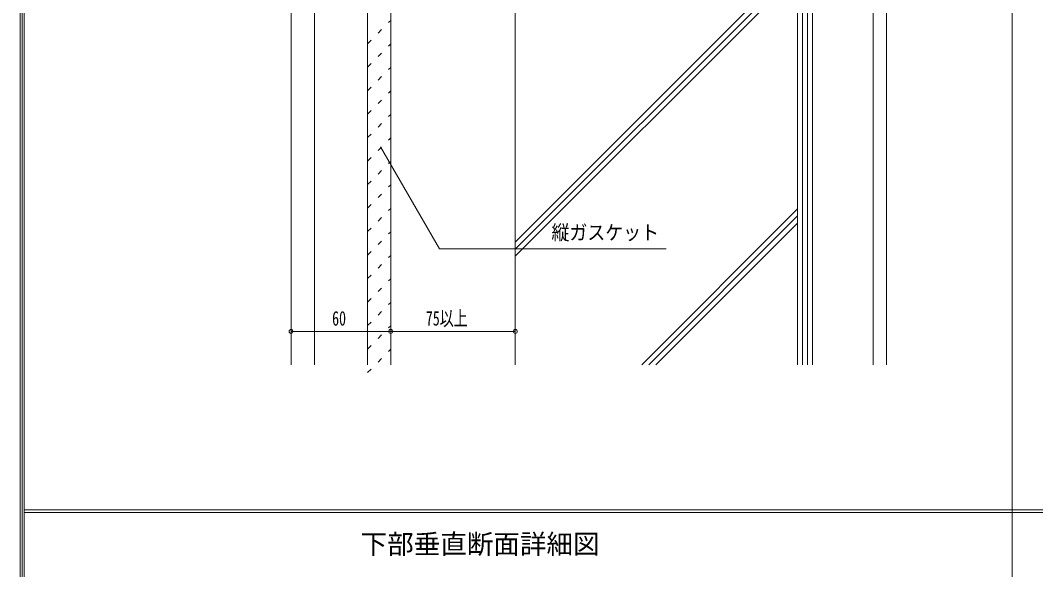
# Model space of a CAD drawing. Units: millimetres, scale not verified. Extents: x -1209 to 1209, y -852 to 852.
# Drawn here: x -1209 to -598, y -10 to 321 of the extents above; entities that cross this region are included whole.
import ezdxf
from ezdxf.enums import TextEntityAlignment as Align

# ---------------------------------------------------------------- set-up
doc = ezdxf.new("R2010")
doc.units = ezdxf.units.MM
doc.header["$LTSCALE"] = 3
doc.linetypes.add('USER1', pattern=[3, 1, -2])
for name, color, linetype, lineweight in [('0-1_0-0WAKU', 7, 'Continuous', 18), ('0-2_0-1AL', 5, 'Continuous', 18), ('0-3_0-2SUNPO', 7, 'Continuous', 18), ('0-6_0-5FUKUSIZA', 3, 'Continuous', 18), ('0-8_0-7KUTAI', 6, 'Continuous', 18)]:
    doc.layers.add(name, color=color, linetype=linetype, lineweight=lineweight)
doc.styles.add('ＭＳ ゴシック', font='')
doc.styles.get('ＭＳ ゴシック').set_extended_font_data('MS Gothic')

msp = doc.modelspace()

# ---------------------------------------------------------------- linework, layer by layer
at = {"layer": '0-1_0-0WAKU'}
for p, q in [((-1209.414, -852.414), (-1209.414, 852.414)), ((-1208.207, -851.207), (-1208.207, 851.207)), ((-1207, -850), (-1207, 850)), ((-612, 850), (-612, -799)), ((-1207, 26.35), (1207, 26.35)), ((-1207, 24.65), (1207, 24.65))]:
    msp.add_line(p, q, dxfattribs=at)
at = {"layer": '0-2_0-1AL'}
for p, q in [((-1046.336, 613.697), (-1046.336, 113.697)), ((-1032.336, 613.697), (-1032.336, 113.697)), ((-1000.337, 613.697), (-1000.337, 113.697)), ((-986.337, 613.697), (-986.337, 113.697))]:
    msp.add_line(p, q, dxfattribs=at)
at = {"layer": '0-3_0-2SUNPO'}
for p in [(-992.508, 244.82), (-820.452, 183.416)]:
    msp.add_line(p, (-957.057, 183.416), dxfattribs=at)
msp.add_lwpolyline([(-1046.336, 133.697), (-986.337, 133.697), (-911.337, 133.697)], dxfattribs=at)
for centre, start, end in [((-1046.336, 133.697), 0, 180), ((-986.336, 133.697), 0, 180), ((-911.336, 133.697), 0, 180), ((-1046.336, 133.697), 180, 0), ((-986.336, 133.697), 180, 0), ((-911.336, 133.697), 180, 0)]:
    msp.add_arc(centre, 1.2, start, end, dxfattribs=at)
at = {"layer": '0-6_0-5FUKUSIZA', "linetype": 'USER1'}
for p, q in [((-1000.337, 306.947), (-986.337, 320.947)), ((-1000.337, 292.805), (-986.337, 306.805)), ((-1000.337, 278.663), (-986.337, 292.663)), ((-1000.337, 264.521), (-986.337, 278.521)), ((-1000.337, 250.379), (-986.337, 264.379)), ((-1000.337, 236.237), (-986.337, 250.237)), ((-1000.337, 222.095), (-986.337, 236.095)), ((-1000.337, 207.952), (-986.337, 221.952)), ((-1000.337, 193.81), (-986.337, 207.81)), ((-1000.337, 179.668), (-986.337, 193.668)), ((-1000.337, 165.526), (-986.337, 179.526)), ((-1000.337, 151.384), (-986.337, 165.384)), ((-1000.337, 137.242), (-986.337, 151.242)), ((-1000.337, 123.1), (-986.337, 137.1)), ((-1000.337, 108.957), (-986.337, 122.957))]:
    msp.add_line(p, q, dxfattribs=at)
at = {"layer": '0-8_0-7KUTAI', "color": 4}
for p, q in [((-911.337, 613.697), (-911.337, 113.697)), ((-741.337, 423.943), (-741.337, 113.697)), ((-695.737, 113.697), (-695.737, 423.943)), ((-687.737, 113.697), (-687.737, 423.943)), ((-738.336, 113.697), (-738.336, 408.943)), ((-735.337, 113.697), (-735.337, 408.943)), ((-732.337, 113.697), (-732.337, 408.943)), ((-911.337, 187.488), (-741.337, 357.487)), ((-911.337, 183.245), (-741.337, 353.245)), ((-911.337, 179.008), (-741.337, 349.003)), ((-835.127, 113.697), (-741.337, 207.487)), ((-830.885, 113.697), (-741.337, 203.245)), ((-826.646, 113.697), (-741.337, 199.003))]:
    msp.add_line(p, q, dxfattribs=at)

# ---------------------------------------------------------------- texts
at = {"layer": '0-1_0-0WAKU', "style": 'ＭＳ ゴシック'}
msp.add_text('下部垂直断面詳細図', height=11.72, dxfattribs=at).set_placement((-1004.45, -3.624), align=Align.BOTTOM_LEFT)
at = {"layer": '0-3_0-2SUNPO', "style": 'ＭＳ ゴシック'}
for s, height, width, p in [('縦ガスケット', 8.791, 0.9, (-889.53, 186.257)), ('75以上', 8.798, 0.7, (-965.202, 134.597)), ('60', 8.798, 0.7, (-1021.642, 134.597))]:
    msp.add_text(s, height=height, dxfattribs=dict(at, width=width)).set_placement(p, align=Align.BOTTOM_LEFT)

doc.saveas('drawing.dxf')
